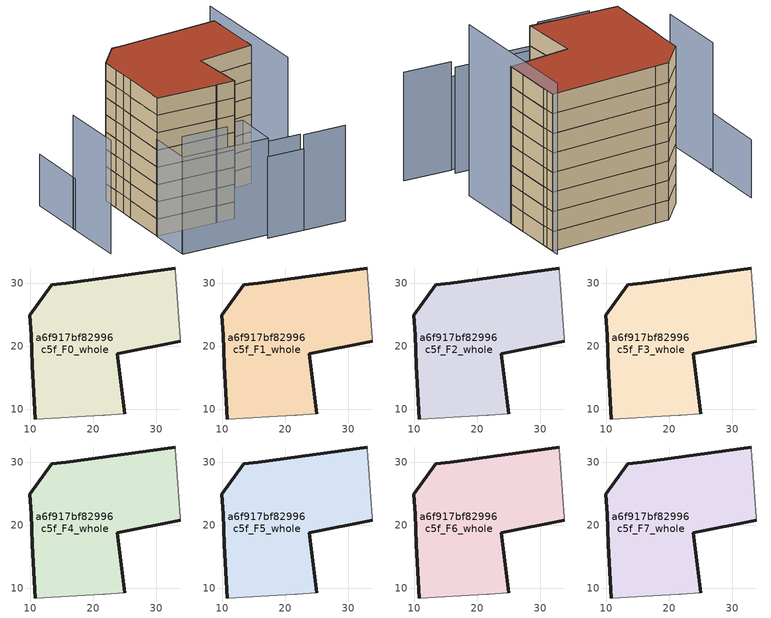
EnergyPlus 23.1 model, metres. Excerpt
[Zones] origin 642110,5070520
a6f917bf82996c5f_F0_whole
 floor ground (EU_floor_Construction): 24.99,9.22 23.8,18.83 33.81,20.83 33.81,21.23 33.61,24.43 33.21,30.04 33.11,30.74 33.01,32.34 33.01,32.44 15.69,30.04 13.39,29.74 9.89,24.94 10.09,21.74 10.19,19.43 10.29,16.93 10.78,8.43 21.49,9.02 21.79,9.02 z0
 wall outside (EU_wall_Construction): 33.81,20.83 23.8,18.83 24.99,9.22 / 10.78,8.43 10.29,16.93 10.19,19.43 10.09,21.74 9.89,24.94 13.39,29.74 15.69,30.04 33.01,32.44 z0:3
 wall adiabatic (EU_wall_Construction): 33.01,32.44 33.01,32.34 33.11,30.74 33.21,30.04 33.61,24.43 33.81,21.23 33.81,20.83 / 24.99,9.22 21.79,9.02 21.49,9.02 10.78,8.43 z0:3
a6f917bf82996c5f_F1_whole
 floor to a6f917bf82996c5f_F0_whole (EU_floor_Construction): 24.99,9.22 23.8,18.83 33.8,20.83 33.8,21.23 33.61,24.43 33.21,30.04 33.11,30.74 33.01,32.34 33.01,32.44 15.69,30.04 13.39,29.74 9.89,24.94 10.09,21.74 10.19,19.43 10.29,16.93 10.78,8.43 21.49,9.02 21.79,9.02 z3
 wall outside (EU_wall_Construction): 33.81,20.83 23.8,18.83 24.99,9.22 / 10.78,8.43 10.29,16.93 10.19,19.43 10.09,21.74 9.89,24.94 13.39,29.74 15.69,30.04 33.01,32.44 z3:6
 wall adiabatic (EU_wall_Construction): 33.01,32.44 33.01,32.34 33.11,30.74 33.21,30.04 33.61,24.43 33.81,21.23 33.81,20.83 / 24.99,9.22 21.79,9.02 21.49,9.02 10.78,8.43 z3:6
a6f917bf82996c5f_F2_whole
 floor to a6f917bf82996c5f_F1_whole (EU_floor_Construction): 24.99,9.22 23.8,18.83 33.8,20.83 33.8,21.23 33.61,24.43 33.21,30.04 33.11,30.74 33.01,32.34 33.01,32.44 15.69,30.04 13.39,29.74 9.89,24.94 10.09,21.74 10.19,19.43 10.29,16.93 10.78,8.43 21.49,9.02 21.79,9.02 z6
 wall outside (EU_wall_Construction): 33.81,20.83 23.8,18.83 24.99,9.22 / 10.78,8.43 10.29,16.93 10.19,19.43 10.09,21.74 9.89,24.94 13.39,29.74 15.69,30.04 33.01,32.44 z6:9
 wall adiabatic (EU_wall_Construction): 33.01,32.44 33.01,32.34 33.11,30.74 33.21,30.04 33.61,24.43 33.81,21.23 33.81,20.83 / 24.99,9.22 21.79,9.02 21.49,9.02 10.78,8.43 z6:9
a6f917bf82996c5f_F3_whole
 floor to a6f917bf82996c5f_F2_whole (EU_floor_Construction): 24.99,9.22 23.8,18.83 33.8,20.83 33.8,21.23 33.61,24.43 33.21,30.04 33.11,30.74 33.01,32.34 33.01,32.44 15.69,30.04 13.39,29.74 9.89,24.94 10.09,21.74 10.19,19.43 10.29,16.93 10.78,8.43 21.49,9.02 21.79,9.02 z9
 wall outside (EU_wall_Construction): 33.81,20.83 23.8,18.83 24.99,9.22 / 10.78,8.43 10.29,16.93 10.19,19.43 10.09,21.74 9.89,24.94 13.39,29.74 15.69,30.04 33.01,32.44 z9:12
 wall adiabatic (EU_wall_Construction): 33.01,32.44 33.01,32.34 33.11,30.74 33.21,30.04 33.61,24.43 33.81,21.23 33.81,20.83 / 24.99,9.22 21.79,9.02 21.49,9.02 10.78,8.43 z9:12
a6f917bf82996c5f_F4_whole
 floor to a6f917bf82996c5f_F3_whole (EU_floor_Construction): 24.99,9.22 23.8,18.83 33.8,20.83 33.8,21.23 33.61,24.43 33.21,30.04 33.11,30.74 33.01,32.34 33.01,32.44 15.69,30.04 13.39,29.74 9.89,24.94 10.09,21.74 10.19,19.43 10.29,16.93 10.78,8.43 21.49,9.02 21.79,9.02 z12
 wall outside (EU_wall_Construction): 33.81,20.83 23.8,18.83 24.99,9.22 / 10.78,8.43 10.29,16.93 10.19,19.43 10.09,21.74 9.89,24.94 13.39,29.74 15.69,30.04 33.01,32.44 z12:15
 wall adiabatic (EU_wall_Construction): 33.01,32.44 33.01,32.34 33.11,30.74 33.21,30.04 33.61,24.43 33.81,21.23 33.81,20.83 / 24.99,9.22 21.79,9.02 21.49,9.02 10.78,8.43 z12:15
a6f917bf82996c5f_F5_whole
 floor to a6f917bf82996c5f_F4_whole (EU_floor_Construction): 24.99,9.22 23.8,18.83 33.8,20.83 33.8,21.23 33.61,24.43 33.21,30.04 33.11,30.74 33.01,32.34 33.01,32.44 15.69,30.04 13.39,29.74 9.89,24.94 10.09,21.74 10.19,19.43 10.29,16.93 10.78,8.43 21.49,9.02 21.79,9.02 z15
 wall outside (EU_wall_Construction): 33.81,20.83 23.8,18.83 24.99,9.22 / 10.78,8.43 10.29,16.93 10.19,19.43 10.09,21.74 9.89,24.94 13.39,29.74 15.69,30.04 33.01,32.44 z15:18
 wall adiabatic (EU_wall_Construction): 33.01,32.44 33.01,32.34 33.11,30.74 33.21,30.04 33.61,24.43 33.81,21.23 33.81,20.83 / 24.99,9.22 21.79,9.02 21.49,9.02 10.78,8.43 z15:18
a6f917bf82996c5f_F6_whole
 floor to a6f917bf82996c5f_F5_whole (EU_floor_Construction): 24.99,9.22 23.8,18.83 33.8,20.83 33.8,21.23 33.61,24.43 33.21,30.04 33.11,30.74 33.01,32.34 33.01,32.44 15.69,30.04 13.39,29.74 9.89,24.94 10.09,21.74 10.19,19.43 10.29,16.93 10.78,8.43 21.49,9.02 21.79,9.02 z18
 wall outside (EU_wall_Construction): 33.81,20.83 23.8,18.83 24.99,9.22 / 10.78,8.43 10.29,16.93 10.19,19.43 10.09,21.74 9.89,24.94 13.39,29.74 15.69,30.04 33.01,32.44 z18:21
 wall adiabatic (EU_wall_Construction): 33.01,32.44 33.01,32.34 33.11,30.74 33.21,30.04 33.61,24.43 33.81,21.23 33.81,20.83 / 24.99,9.22 21.79,9.02 21.49,9.02 10.78,8.43 z18:21
a6f917bf82996c5f_F7_whole
 floor to a6f917bf82996c5f_F6_whole (EU_floor_Construction): 24.99,9.22 23.8,18.83 33.8,20.83 33.8,21.23 33.61,24.43 33.21,30.04 33.11,30.74 33.01,32.34 33.01,32.44 15.69,30.04 13.39,29.74 9.89,24.94 10.09,21.74 10.19,19.43 10.29,16.93 10.78,8.43 21.49,9.02 21.79,9.02 z21
 wall outside (EU_wall_Construction): 33.81,20.83 23.8,18.83 24.99,9.22 / 10.78,8.43 10.29,16.93 10.19,19.43 10.09,21.74 9.89,24.94 13.39,29.74 15.69,30.04 33.01,32.44 z21:24
 wall adiabatic (EU_wall_Construction): 33.01,32.44 33.01,32.34 33.11,30.74 33.21,30.04 33.61,24.43 33.81,21.23 33.81,20.83 / 24.99,9.22 21.79,9.02 21.49,9.02 10.78,8.43 z21:24
 roof outside (EU_roof_Construction): 33.01,32.44 33.01,32.34 33.11,30.74 33.21,30.04 33.61,24.43 33.81,21.23 33.81,20.83 23.8,18.83 24.99,9.22 21.79,9.02 21.49,9.02 10.78,8.43 10.29,16.93 10.19,19.43 10.09,21.74 9.89,24.94 13.39,29.74 15.69,30.04 z24
shading: 11.18,0.42 19.49,0.84 z0:20.3; 19.49,0.72 32.8,1.4 z0:16.2; 32.78,0.21 40.45,0.61 z0:16.6; 26.17,-0.22 32.8,0.11 z0:14.2; 11.19,0.23 10.78,8.55 / 10.78,8.55 26.48,9.33 / 26.48,9.33 26.89,1.02 / 26.89,1.02 11.19,0.23 z0:16.8; 0.18,17.14 0.96,5.43 z0:19.7; -0.42,27.94 0.21,16.62 z0:8.9; 34.6,9.48 32.91,33.59 z0:26.1
[Building]
EU S2 Campaign: North Axis=0; Terrain=City; Solar Distribution=FullExterior
[Site:Location]
Lyon-Bron: Latitude=45.75; Longitude=5; Time Zone=1; Elevation=198
[SizingPeriod:WeatherFileDays]
AnnualSizingPeriod: Begin Month=1; Begin Day of Month=1; End Month=12; End Day of Month=31; Day of Week for Start Day=Monday; Use Weather File Daylight Saving Period=No; Use Weather File Rain and Snow Indicators=No
[MATERIAL]
EU_InternalMass_Material: Roughness=MediumRough; Thickness=0.1; Conductivity=1; Density=1800; Specific Heat=900; Thermal Absorptance=0.9; Solar Absorptance=0.7; Visible Absorptance=0.7
[MATERIAL:NOMASS] Roughness=MediumRough; Thermal Absorptance=0.9; Solar Absorptance=0.7; Visible Absorptance=0.7
Name | Thermal Resistance
EU_wall_NoMass | 1.97775
EU_roof_NoMass | 1.81626
EU_floor_NoMass | 1.84812
[CONSTRUCTION]
EU_wall_Construction: EU_wall_NoMass
EU_roof_Construction: EU_roof_NoMass
EU_floor_Construction: EU_floor_NoMass
EU_InternalMass_Construction: EU_InternalMass_Material
[ZONE] Type=1; Multiplier=1; Ceiling Height=autocalculate; Volume=1215.65; Floor Area=autocalculate; Part of Total Floor Area=Yes
a6f917bf82996c5f_F0_whole; a6f917bf82996c5f_F1_whole; a6f917bf82996c5f_F2_whole; a6f917bf82996c5f_F3_whole; a6f917bf82996c5f_F4_whole; a6f917bf82996c5f_F5_whole; a6f917bf82996c5f_F6_whole; a6f917bf82996c5f_F7_whole
[INTERNALMASS] Construction=EU_InternalMass_Construction; Surface Area=405.215
Name | Zone or ZoneList
a6f917bf82996c5f_F0_whole_EU_InternalMass | a6f917bf82996c5f_F0_whole
a6f917bf82996c5f_F1_whole_EU_InternalMass | a6f917bf82996c5f_F1_whole
a6f917bf82996c5f_F2_whole_EU_InternalMass | a6f917bf82996c5f_F2_whole
a6f917bf82996c5f_F3_whole_EU_InternalMass | a6f917bf82996c5f_F3_whole
a6f917bf82996c5f_F4_whole_EU_InternalMass | a6f917bf82996c5f_F4_whole
a6f917bf82996c5f_F5_whole_EU_InternalMass | a6f917bf82996c5f_F5_whole
a6f917bf82996c5f_F6_whole_EU_InternalMass | a6f917bf82996c5f_F6_whole
a6f917bf82996c5f_F7_whole_EU_InternalMass | a6f917bf82996c5f_F7_whole
[OTHEREQUIPMENT] Fuel Type=Electricity; Design Level Calculation Method=Watts/Area; Power per Zone Floor Area=1; Fraction Latent=0; Fraction Radiant=0; Fraction Lost=0; Carbon Dioxide Generation Rate=0; EndUse Subcategory=EU_Step8_InternalGains
Name | Zone or ZoneList or Space or SpaceList | Schedule
EU_Step8_InternalGain_a6f917bf82996c5f_F0_whole_f000 | a6f917bf82996c5f_F0_whole | EU_Step8_GainSchedule_a6f917bf82996c5f_F0_whole_f000
EU_Step8_InternalGain_a6f917bf82996c5f_F1_whole_f000 | a6f917bf82996c5f_F1_whole | EU_Step8_GainSchedule_a6f917bf82996c5f_F1_whole_f000
EU_Step8_InternalGain_a6f917bf82996c5f_F2_whole_f000 | a6f917bf82996c5f_F2_whole | EU_Step8_GainSchedule_a6f917bf82996c5f_F2_whole_f000
EU_Step8_InternalGain_a6f917bf82996c5f_F3_whole_f000 | a6f917bf82996c5f_F3_whole | EU_Step8_GainSchedule_a6f917bf82996c5f_F3_whole_f000
EU_Step8_InternalGain_a6f917bf82996c5f_F4_whole_f000 | a6f917bf82996c5f_F4_whole | EU_Step8_GainSchedule_a6f917bf82996c5f_F4_whole_f000
EU_Step8_InternalGain_a6f917bf82996c5f_F5_whole_f000 | a6f917bf82996c5f_F5_whole | EU_Step8_GainSchedule_a6f917bf82996c5f_F5_whole_f000
EU_Step8_InternalGain_a6f917bf82996c5f_F6_whole_f000 | a6f917bf82996c5f_F6_whole | EU_Step8_GainSchedule_a6f917bf82996c5f_F6_whole_f000
EU_Step8_InternalGain_a6f917bf82996c5f_F7_whole_f000 | a6f917bf82996c5f_F7_whole | EU_Step8_GainSchedule_a6f917bf82996c5f_F7_whole_f000
[ZONEVENTILATION:DESIGNFLOWRATE] Schedule=EU_AlwaysOn; Design Flow Rate Calculation Method=AirChanges/Hour; Air Changes per Hour=0.759424; Ventilation Type=Natural; Fan Pressure Rise=0; Fan Total Efficiency=1; Constant Term Coefficient=1; Temperature Term Coefficient=0; Velocity Term Coefficient=0; Velocity Squared Term Coefficient=0; Minimum Indoor Temperature=-100; Maximum Indoor Temperature=100; Delta Temperature=-100; Minimum Outdoor Temperature=-100; Maximum Outdoor Temperature=100; Maximum Wind Speed=40
Name | Zone or ZoneList or Space or SpaceList
EU_ConstantAir_a6f917bf82996c5f_F0_whole | a6f917bf82996c5f_F0_whole
EU_ConstantAir_a6f917bf82996c5f_F1_whole | a6f917bf82996c5f_F1_whole
EU_ConstantAir_a6f917bf82996c5f_F2_whole | a6f917bf82996c5f_F2_whole
EU_ConstantAir_a6f917bf82996c5f_F3_whole | a6f917bf82996c5f_F3_whole
EU_ConstantAir_a6f917bf82996c5f_F4_whole | a6f917bf82996c5f_F4_whole
EU_ConstantAir_a6f917bf82996c5f_F5_whole | a6f917bf82996c5f_F5_whole
EU_ConstantAir_a6f917bf82996c5f_F6_whole | a6f917bf82996c5f_F6_whole
EU_ConstantAir_a6f917bf82996c5f_F7_whole | a6f917bf82996c5f_F7_whole
[HVACTEMPLATE:THERMOSTAT] Constant Heating Setpoint=20; Constant Cooling Setpoint=50
EU_HeatOnly_a6f917bf82996c5f_F0_whole; EU_HeatOnly_a6f917bf82996c5f_F1_whole; EU_HeatOnly_a6f917bf82996c5f_F2_whole; EU_HeatOnly_a6f917bf82996c5f_F3_whole; EU_HeatOnly_a6f917bf82996c5f_F4_whole; EU_HeatOnly_a6f917bf82996c5f_F5_whole; EU_HeatOnly_a6f917bf82996c5f_F6_whole; EU_HeatOnly_a6f917bf82996c5f_F7_whole
[HVACTEMPLATE:ZONE:IDEALLOADSAIRSYSTEM] System Availability Schedule=EU_AlwaysOn; Maximum Heating Supply Air Temperature=50; Minimum Cooling Supply Air Temperature=13; Maximum Heating Supply Air Humidity Ratio=0.0156; Minimum Cooling Supply Air Humidity Ratio=0.0077; Heating Limit=NoLimit; Cooling Limit=NoLimit; Heating Availability Schedule=EU_AlwaysOn; Cooling Availability Schedule=EU_CoolingOff; Dehumidification Control Type=ConstantSensibleHeatRatio; Cooling Sensible Heat Ratio=0.7; Dehumidification Setpoint=60; Humidification Control Type=None; Humidification Setpoint=30; Outdoor Air Method=None; Outdoor Air Flow Rate per Person=0.00944; Outdoor Air Flow Rate per Zone Floor Area=0; Outdoor Air Flow Rate per Zone=0; Demand Controlled Ventilation Type=None; Outdoor Air Economizer Type=NoEconomizer; Heat Recovery Type=None; Sensible Heat Recovery Effectiveness=0.7; Latent Heat Recovery Effectiveness=0.65
Name | Template Thermostat
a6f917bf82996c5f_F0_whole | EU_HeatOnly_a6f917bf82996c5f_F0_whole
a6f917bf82996c5f_F1_whole | EU_HeatOnly_a6f917bf82996c5f_F1_whole
a6f917bf82996c5f_F2_whole | EU_HeatOnly_a6f917bf82996c5f_F2_whole
a6f917bf82996c5f_F3_whole | EU_HeatOnly_a6f917bf82996c5f_F3_whole
a6f917bf82996c5f_F4_whole | EU_HeatOnly_a6f917bf82996c5f_F4_whole
a6f917bf82996c5f_F5_whole | EU_HeatOnly_a6f917bf82996c5f_F5_whole
a6f917bf82996c5f_F6_whole | EU_HeatOnly_a6f917bf82996c5f_F6_whole
a6f917bf82996c5f_F7_whole | EU_HeatOnly_a6f917bf82996c5f_F7_whole
[SIZING:ZONE] Zone Cooling Design Supply Air Temperature Input Method=SupplyAirTemperature; Zone Cooling Design Supply Air Temperature=13; Zone Heating Design Supply Air Temperature Input Method=SupplyAirTemperature; Zone Heating Design Supply Air Temperature=50; Zone Cooling Design Supply Air Humidity Ratio=0.008; Zone Heating Design Supply Air Humidity Ratio=0.008; Cooling Design Air Flow Method=DesignDay; Cooling Design Air Flow Rate=0; Cooling Minimum Air Flow per Zone Floor Area=0.000762; Cooling Minimum Air Flow=0; Cooling Minimum Air Flow Fraction=0.2; Heating Design Air Flow Method=DesignDay; Heating Design Air Flow Rate=0; Heating Maximum Air Flow per Zone Floor Area=0.002032; Heating Maximum Air Flow=0.141576; Heating Maximum Air Flow Fraction=0.3; Account for Dedicated Outdoor Air System=No; Dedicated Outdoor Air System Control Strategy=NeutralSupplyAir; Dedicated Outdoor Air Low Setpoint Temperature for Design=autosize; Dedicated Outdoor Air High Setpoint Temperature for Design=autosize; Zone Load Sizing Method=Sensible Load Only No Latent Load; Zone Latent Cooling Design Supply Air Humidity Ratio Input Method=HumidityRatioDifference; Zone Cooling Design Supply Air Humidity Ratio Difference=0.005; Zone Latent Heating Design Supply Air Humidity Ratio Input Method=HumidityRatioDifference; Zone Humidification Design Supply Air Humidity Ratio Difference=0.005
a6f917bf82996c5f_F0_whole; a6f917bf82996c5f_F1_whole; a6f917bf82996c5f_F2_whole; a6f917bf82996c5f_F3_whole; a6f917bf82996c5f_F4_whole; a6f917bf82996c5f_F5_whole; a6f917bf82996c5f_F6_whole; a6f917bf82996c5f_F7_whole
[SCHEDULE:CONSTANT]
Name | Hourly Value
EU_AlwaysOn | 1
EU_CoolingOff | 0
[SCHEDULE:FILE] Column Number=1; Rows to Skip at Top=0; Number of Hours of Data=8760; Column Separator=Comma; Interpolate to Timestep=No; Minutes per Item=60; Adjust Schedule for Daylight Savings=Yes
Name | File
EU_Step8_GainSchedule_a6f917bf82996c5f_F0_whole_f000 | ../../schedules/a6f917bf82996c5f/a6f917bf82996c5f_F0_whole_f000_gain.csv
EU_Step8_GainSchedule_a6f917bf82996c5f_F1_whole_f000 | ../../schedules/a6f917bf82996c5f/a6f917bf82996c5f_F1_whole_f000_gain.csv
EU_Step8_GainSchedule_a6f917bf82996c5f_F2_whole_f000 | ../../schedules/a6f917bf82996c5f/a6f917bf82996c5f_F2_whole_f000_gain.csv
EU_Step8_GainSchedule_a6f917bf82996c5f_F3_whole_f000 | ../../schedules/a6f917bf82996c5f/a6f917bf82996c5f_F3_whole_f000_gain.csv
EU_Step8_GainSchedule_a6f917bf82996c5f_F4_whole_f000 | ../../schedules/a6f917bf82996c5f/a6f917bf82996c5f_F4_whole_f000_gain.csv
EU_Step8_GainSchedule_a6f917bf82996c5f_F5_whole_f000 | ../../schedules/a6f917bf82996c5f/a6f917bf82996c5f_F5_whole_f000_gain.csv
EU_Step8_GainSchedule_a6f917bf82996c5f_F6_whole_f000 | ../../schedules/a6f917bf82996c5f/a6f917bf82996c5f_F6_whole_f000_gain.csv
EU_Step8_GainSchedule_a6f917bf82996c5f_F7_whole_f000 | ../../schedules/a6f917bf82996c5f/a6f917bf82996c5f_F7_whole_f000_gain.csv
